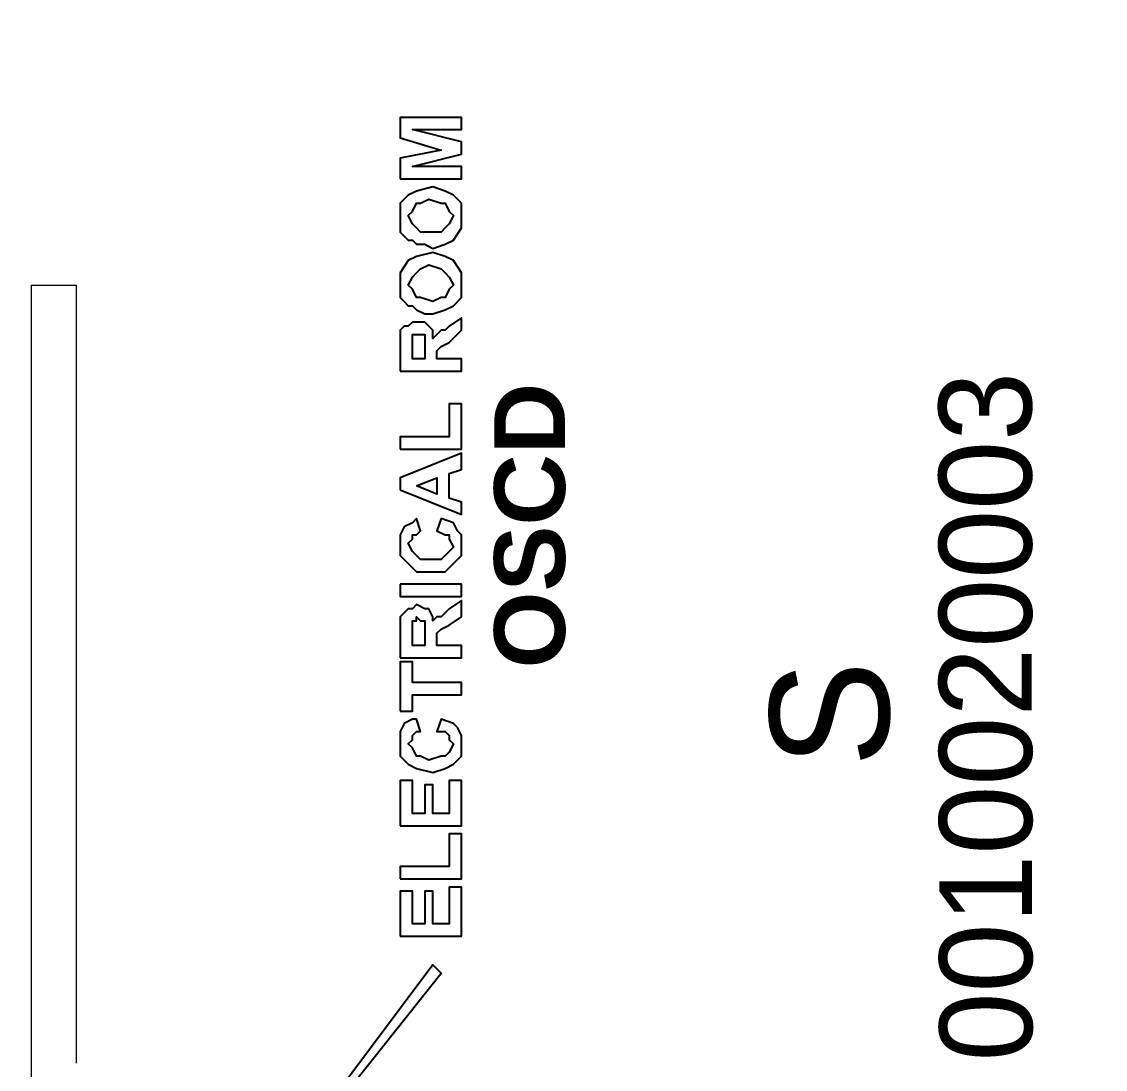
# Model space of a CAD drawing. Header units: inches. Extents: x -3.21 to 2.97, y -3.82 to 4.4.
# Drawn here: x -0.728 to -0.01, y 0.934 to 1.628 of the extents above; entities that cross this region are included whole.
import ezdxf
from ezdxf.enums import TextEntityAlignment as Align

# ---------------------------------------------------------------- set-up
doc = ezdxf.new("R2010")
doc.units = ezdxf.units.IN
doc.header["$MEASUREMENT"] = 0
doc.set_wipeout_variables(frame=1)
doc.layers.add('i-furn new', color=6, linetype='Continuous', lineweight=25)
doc.layers.add('Layer 1', color=7, linetype='Continuous')
doc.styles.add('10', font='arialbd.ttf', dxfattribs={"height": 1})
doc.styles.add('AAStandard', font='alfonso.shx')

# ---------------------------------------------------------------- blocks, each defined once
blk = doc.blocks.new('SIGA-PS')
blk.add_attdef('FWK_DEVICE_ADDRESSES', (-25.725, -15.781), '', height=7)
at = {"style": 'AAStandard', "flags": 1}
blk.add_attdef('FWK_DEVICE_TYPE', (-25.556, -23.976), '', height=7, dxfattribs=at)
blk.add_wipeout([(9.277, -0.349), (4.802, 7.401), (-4.147, 7.401), (-8.621, -0.349), (-4.147, -8.1), (4.802, -8.1)])
at = {"color": 7, "lineweight": 30, "flags": 4}
blk.add_attdef('SIGA-PS', text='', height=9, dxfattribs=at).set_placement((0.524, -5.002), align=Align.CENTER)

msp = doc.modelspace()

# ---------------------------------------------------------------- linework, layer by layer
at = {"layer": 'Layer 1', "color": 250, "lineweight": 5}
msp.add_open_spline([(-3.21338, 4.3998), (-3.21338, 4.3998), (2.9714, 4.3998), (2.9714, 4.3998), (2.9714, 4.3998), (2.9714, 4.3998), (2.9714, -3.81516), (2.9714, -3.81516), (2.9714, -3.81516), (2.9714, -3.81516), (-3.21338, -3.81516), (-3.21338, -3.81516), (-3.21338, -3.81516), (-3.21338, -3.81516), (-3.21338, 4.3998), (-3.21338, 4.3998)], degree=3, knots=[0, 0, 0, 0, 0.2, 0.2, 0.2, 0.2, 0.4, 0.4, 0.4, 0.4, 0.6, 0.6, 0.6, 0.6, 1, 1, 1, 1], dxfattribs=at)
msp.add_open_spline([(-3.21338, 4.3998), (-3.21338, 4.3998), (2.9714, 4.3998), (2.9714, 4.3998), (2.9714, 4.3998), (2.9714, 4.3998), (2.9714, -3.81516), (2.9714, -3.81516), (2.9714, -3.81516), (2.9714, -3.81516), (-3.21338, -3.81516), (-3.21338, -3.81516), (-3.21338, -3.81516), (-3.21338, -3.81516), (-3.21338, 4.3998), (-3.21338, 4.3998)], degree=3, knots=[0, 0, 0, 0, 0.2, 0.2, 0.2, 0.2, 0.4, 0.4, 0.4, 0.4, 0.6, 0.6, 0.6, 0.6, 1, 1, 1, 1], dxfattribs=at)
at = {"layer": 'Layer 1', "color": 250, "lineweight": 13}
msp.add_open_spline([(-2.76109, -2.92557), (-2.76109, -2.92557), (-2.76109, 3.50578), (-2.76109, 3.50578), (-2.76109, 3.50578), (-2.76109, 3.50578), (-1.46855, 3.50578), (-1.46855, 3.50578), (-1.46855, 3.50578), (-1.46855, 3.50578), (-1.46855, 4.36637), (-1.46855, 4.36637), (-1.46855, 4.36637), (-1.46855, 4.36637), (-0.69194, 4.36637), (-0.69194, 4.36637), (-0.69194, 4.36637), (-0.69194, 4.36637), (-0.69194, 3.50578), (-0.69194, 3.50578), (-0.69194, 3.50578), (-0.69194, 3.50578), (0.59789, 3.50578), (0.59789, 3.50578), (0.59789, 3.50578), (0.59789, 3.50578), (0.59789, 1.45068), (0.59789, 1.45068), (0.59789, 1.45068), (0.59789, 1.45068), (0.57617, 1.45883), (0.57617, 1.45883), (0.57617, 1.45883), (0.57617, 1.45883), (0.55444, 1.46426), (0.55444, 1.46426), (0.55444, 1.46426), (0.55444, 1.46426), (0.55444, 3.46234), (0.55444, 3.46234), (0.55444, 3.46234), (0.55444, 3.46234), (-0.69194, 3.46234), (-0.69194, 3.46234), (-0.69194, 3.46234), (-0.69194, 3.46234), (-0.7381, 3.46234), (-0.7381, 3.46234), (-0.7381, 3.46234), (-0.7381, 3.46234), (-0.85486, 3.46234), (-0.85486, 3.46234), (-0.85486, 3.46234), (-0.85486, 3.46234), (-0.85486, 3.48406), (-0.85486, 3.48406), (-0.85486, 3.48406), (-0.85486, 3.48406), (-0.7381, 3.48406), (-0.7381, 3.48406), (-0.7381, 3.48406), (-0.7381, 3.48406), (-0.7381, 3.50578), (-0.7381, 3.50578), (-0.7381, 3.50578), (-0.7381, 3.50578), (-0.7381, 4.32022), (-0.7381, 4.32022), (-0.7381, 4.32022), (-0.7381, 4.32022), (-1.4251, 4.32022), (-1.4251, 4.32022), (-1.4251, 4.32022), (-1.4251, 4.32022), (-1.4251, 3.50578), (-1.4251, 3.50578), (-1.4251, 3.50578), (-1.4251, 3.50578), (-1.4251, 3.48406), (-1.4251, 3.48406), (-1.4251, 3.48406), (-1.4251, 3.48406), (-1.30019, 3.48406), (-1.30019, 3.48406), (-1.30019, 3.48406), (-1.30019, 3.48406), (-1.30019, 3.46234), (-1.30019, 3.46234), (-1.30019, 3.46234), (-1.30019, 3.46234), (-1.4251, 3.46234), (-1.4251, 3.46234), (-1.4251, 3.46234), (-1.4251, 3.46234), (-1.46855, 3.46234), (-1.46855, 3.46234), (-1.46855, 3.46234), (-1.46855, 3.46234), (-2.71493, 3.46234), (-2.71493, 3.46234), (-2.71493, 3.46234), (-2.71493, 3.46234), (-2.71493, -2.87941), (-2.71493, -2.87941), (-2.71493, -2.87941), (-2.71493, -2.87941), (-1.54187, -2.87941), (-1.54187, -2.87941), (-1.54187, -2.87941), (-1.54187, -2.87941), (-1.30019, -2.87941), (-1.30019, -2.87941), (-1.30019, -2.87941), (-1.30019, -2.87941), (-1.30019, -2.90113), (-1.30019, -2.90113), (-1.30019, -2.90113), (-1.30019, -2.90113), (-1.4251, -2.90113), (-1.4251, -2.90113), (-1.4251, -2.90113), (-1.4251, -2.90113), (-1.4251, -2.92557), (-1.4251, -2.92557), (-1.4251, -2.92557), (-1.4251, -2.92557), (-1.4251, -3.74272), (-1.4251, -3.74272), (-1.4251, -3.74272), (-1.4251, -3.74272), (-0.7381, -3.74272), (-0.7381, -3.74272), (-0.7381, -3.74272), (-0.7381, -3.74272), (-0.7381, -2.92557), (-0.7381, -2.92557), (-0.7381, -2.92557), (-0.7381, -2.92557), (-0.7381, -2.90113), (-0.7381, -2.90113), (-0.7381, -2.90113), (-0.7381, -2.90113), (-0.86029, -2.90113), (-0.86029, -2.90113), (-0.86029, -2.90113), (-0.86029, -2.90113), (-0.86029, -2.87941), (-0.86029, -2.87941), (-0.86029, -2.87941), (-0.86029, -2.87941), (-0.7381, -2.87941), (-0.7381, -2.87941), (-0.7381, -2.87941), (-0.7381, -2.87941), (-0.69194, -2.87941), (-0.69194, -2.87941), (-0.69194, -2.87941), (-0.69194, -2.87941), (0.55444, -2.87941), (0.55444, -2.87941), (0.55444, -2.87941), (0.55444, -2.87941), (0.55444, 0.5005), (0.55444, 0.5005), (0.55444, 0.5005), (0.55444, 0.5005), (0.57617, 0.50593), (0.57617, 0.50593), (0.57617, 0.50593), (0.57617, 0.50593), (0.59789, 0.51136), (0.59789, 0.51136), (0.59789, 0.51136), (0.59789, 0.51136), (0.59789, -2.92557), (0.59789, -2.92557), (0.59789, -2.92557), (0.59789, -2.92557), (-0.69194, -2.92557), (-0.69194, -2.92557), (-0.69194, -2.92557), (-0.69194, -2.92557), (-0.69194, -3.78887), (-0.69194, -3.78887), (-0.69194, -3.78887), (-0.69194, -3.78887), (-1.47126, -3.78887), (-1.47126, -3.78887), (-1.47126, -3.78887), (-1.47126, -3.78887), (-1.47126, -2.92557), (-1.47126, -2.92557), (-1.47126, -2.92557), (-1.47126, -2.92557), (-2.76109, -2.92557), (-2.76109, -2.92557)], degree=3, knots=[0, 0, 0, 0, 0.02, 0.02, 0.02, 0.02, 0.04, 0.04, 0.04, 0.04, 0.06, 0.06, 0.06, 0.06, 0.08, 0.08, 0.08, 0.08, 0.1, 0.1, 0.1, 0.1, 0.12, 0.12, 0.12, 0.12, 0.14, 0.14, 0.14, 0.14, 0.16, 0.16, 0.16, 0.16, 0.18, 0.18, 0.18, 0.18, 0.2, 0.2, 0.2, 0.2, 0.22, 0.22, 0.22, 0.22, 0.24, 0.24, 0.24, 0.24, 0.26, 0.26, 0.26, 0.26, 0.28, 0.28, 0.28, 0.28, 0.3, 0.3, 0.3, 0.3, 0.32, 0.32, 0.32, 0.32, 0.34, 0.34, 0.34, 0.34, 0.36, 0.36, 0.36, 0.36, 0.38, 0.38, 0.38, 0.38, 0.4, 0.4, 0.4, 0.4, 0.42, 0.42, 0.42, 0.42, 0.44, 0.44, 0.44, 0.44, 0.46, 0.46, 0.46, 0.46, 0.48, 0.48, 0.48, 0.48, 0.5, 0.5, 0.5, 0.5, 0.52, 0.52, 0.52, 0.52, 0.54, 0.54, 0.54, 0.54, 0.56, 0.56, 0.56, 0.56, 0.58, 0.58, 0.58, 0.58, 0.6, 0.6, 0.6, 0.6, 0.62, 0.62, 0.62, 0.62, 0.64, 0.64, 0.64, 0.64, 0.66, 0.66, 0.66, 0.66, 0.68, 0.68, 0.68, 0.68, 0.7, 0.7, 0.7, 0.7, 0.72, 0.72, 0.72, 0.72, 0.74, 0.74, 0.74, 0.74, 0.76, 0.76, 0.76, 0.76, 0.78, 0.78, 0.78, 0.78, 0.8, 0.8, 0.8, 0.8, 0.82, 0.82, 0.82, 0.82, 0.84, 0.84, 0.84, 0.84, 0.86, 0.86, 0.86, 0.86, 0.88, 0.88, 0.88, 0.88, 0.9, 0.9, 0.9, 0.9, 0.92, 0.92, 0.92, 0.92, 0.94, 0.94, 0.94, 0.94, 0.96, 0.96, 0.96, 0.96, 1, 1, 1, 1], dxfattribs=at)
at = {"layer": 'Layer 1', "color": 250}
for points, knots in [([(-0.47736, 1.52402), (-0.47736, 1.52402), (-0.47736, 1.53759), (-0.47736, 1.53759), (-0.47736, 1.53759), (-0.47736, 1.53759), (-0.45021, 1.54302), (-0.45021, 1.54302), (-0.45021, 1.54302), (-0.45021, 1.54302), (-0.47736, 1.55117), (-0.47736, 1.55117), (-0.47736, 1.55117), (-0.47736, 1.55117), (-0.47736, 1.56474), (-0.47736, 1.56474), (-0.47736, 1.56474), (-0.47736, 1.56474), (-0.43663, 1.56474), (-0.43663, 1.56474), (-0.43663, 1.56474), (-0.43663, 1.56474), (-0.43663, 1.55659), (-0.43663, 1.55659), (-0.43663, 1.55659), (-0.43663, 1.55659), (-0.46922, 1.55659), (-0.46922, 1.55659), (-0.46922, 1.55659), (-0.46922, 1.55659), (-0.43663, 1.54845), (-0.43663, 1.54845), (-0.43663, 1.54845), (-0.43663, 1.54845), (-0.43663, 1.5403), (-0.43663, 1.5403), (-0.43663, 1.5403), (-0.43663, 1.5403), (-0.46922, 1.53216), (-0.46922, 1.53216), (-0.46922, 1.53216), (-0.46922, 1.53216), (-0.43663, 1.53216), (-0.43663, 1.53216), (-0.43663, 1.53216), (-0.43663, 1.53216), (-0.43663, 1.52402), (-0.43663, 1.52402), (-0.43663, 1.52402), (-0.43663, 1.52402), (-0.47736, 1.52402), (-0.47736, 1.52402)], [0, 0, 0, 0, 0.071429, 0.071429, 0.071429, 0.071429, 0.142857, 0.142857, 0.142857, 0.142857, 0.214286, 0.214286, 0.214286, 0.214286, 0.285714, 0.285714, 0.285714, 0.285714, 0.357143, 0.357143, 0.357143, 0.357143, 0.428571, 0.428571, 0.428571, 0.428571, 0.5, 0.5, 0.5, 0.5, 0.571429, 0.571429, 0.571429, 0.571429, 0.642857, 0.642857, 0.642857, 0.642857, 0.714286, 0.714286, 0.714286, 0.714286, 0.785714, 0.785714, 0.785714, 0.785714, 0.857143, 0.857143, 0.857143, 0.857143, 1, 1, 1, 1]), ([(-0.46107, 1.48058), (-0.46107, 1.48058), (-0.4665, 1.48058), (-0.4665, 1.48058), (-0.4665, 1.48058), (-0.4665, 1.48058), (-0.46922, 1.4833), (-0.46922, 1.4833), (-0.46922, 1.4833), (-0.46922, 1.4833), (-0.47193, 1.4833), (-0.47193, 1.4833), (-0.47193, 1.4833), (-0.47193, 1.4833), (-0.47465, 1.48601), (-0.47465, 1.48601), (-0.47465, 1.48601), (-0.47465, 1.48601), (-0.47736, 1.48872), (-0.47736, 1.48872), (-0.47736, 1.48872), (-0.47736, 1.48872), (-0.47736, 1.49415), (-0.47736, 1.49415), (-0.47736, 1.49415), (-0.47736, 1.49415), (-0.47736, 1.49958), (-0.47736, 1.49958), (-0.47736, 1.49958), (-0.47736, 1.49958), (-0.47736, 1.50773), (-0.47736, 1.50773), (-0.47736, 1.50773), (-0.47736, 1.50773), (-0.47193, 1.51316), (-0.47193, 1.51316), (-0.47193, 1.51316), (-0.47193, 1.51316), (-0.4665, 1.51587), (-0.4665, 1.51587), (-0.4665, 1.51587), (-0.4665, 1.51587), (-0.45564, 1.51859), (-0.45564, 1.51859), (-0.45564, 1.51859), (-0.45564, 1.51859), (-0.44749, 1.51587), (-0.44749, 1.51587), (-0.44749, 1.51587), (-0.44749, 1.51587), (-0.44206, 1.51316), (-0.44206, 1.51316), (-0.44206, 1.51316), (-0.44206, 1.51316), (-0.43663, 1.50773), (-0.43663, 1.50773), (-0.43663, 1.50773), (-0.43663, 1.50773), (-0.43663, 1.49958), (-0.43663, 1.49958), (-0.43663, 1.49958), (-0.43663, 1.49958), (-0.43663, 1.49144), (-0.43663, 1.49144), (-0.43663, 1.49144), (-0.43663, 1.49144), (-0.44206, 1.4833), (-0.44206, 1.4833), (-0.44206, 1.4833), (-0.44206, 1.4833), (-0.44749, 1.48058), (-0.44749, 1.48058), (-0.44749, 1.48058), (-0.44749, 1.48058), (-0.45564, 1.47787), (-0.45564, 1.47787), (-0.45564, 1.47787), (-0.45564, 1.47787), (-0.46107, 1.48058), (-0.46107, 1.48058)], [0, 0, 0, 0, 0.047619, 0.047619, 0.047619, 0.047619, 0.095238, 0.095238, 0.095238, 0.095238, 0.142857, 0.142857, 0.142857, 0.142857, 0.190476, 0.190476, 0.190476, 0.190476, 0.238095, 0.238095, 0.238095, 0.238095, 0.285714, 0.285714, 0.285714, 0.285714, 0.333333, 0.333333, 0.333333, 0.333333, 0.380952, 0.380952, 0.380952, 0.380952, 0.428571, 0.428571, 0.428571, 0.428571, 0.47619, 0.47619, 0.47619, 0.47619, 0.52381, 0.52381, 0.52381, 0.52381, 0.571429, 0.571429, 0.571429, 0.571429, 0.619048, 0.619048, 0.619048, 0.619048, 0.666667, 0.666667, 0.666667, 0.666667, 0.714286, 0.714286, 0.714286, 0.714286, 0.761905, 0.761905, 0.761905, 0.761905, 0.809524, 0.809524, 0.809524, 0.809524, 0.857143, 0.857143, 0.857143, 0.857143, 0.904762, 0.904762, 0.904762, 0.904762, 1, 1, 1, 1]), ([(-0.46922, 1.5023), (-0.46922, 1.5023), (-0.47193, 1.49958), (-0.47193, 1.49958), (-0.47193, 1.49958), (-0.47193, 1.49958), (-0.46922, 1.49415), (-0.46922, 1.49415), (-0.46922, 1.49415), (-0.46922, 1.49415), (-0.4665, 1.49144), (-0.4665, 1.49144), (-0.4665, 1.49144), (-0.4665, 1.49144), (-0.46378, 1.48872), (-0.46378, 1.48872), (-0.46378, 1.48872), (-0.46378, 1.48872), (-0.45564, 1.48872), (-0.45564, 1.48872), (-0.45564, 1.48872), (-0.45564, 1.48872), (-0.45021, 1.48872), (-0.45021, 1.48872), (-0.45021, 1.48872), (-0.45021, 1.48872), (-0.44749, 1.49144), (-0.44749, 1.49144), (-0.44749, 1.49144), (-0.44749, 1.49144), (-0.44478, 1.49415), (-0.44478, 1.49415), (-0.44478, 1.49415), (-0.44478, 1.49415), (-0.44206, 1.49958), (-0.44206, 1.49958), (-0.44206, 1.49958), (-0.44206, 1.49958), (-0.44478, 1.5023), (-0.44478, 1.5023), (-0.44478, 1.5023), (-0.44478, 1.5023), (-0.44749, 1.50773), (-0.44749, 1.50773), (-0.44749, 1.50773), (-0.44749, 1.50773), (-0.45021, 1.50773), (-0.45021, 1.50773), (-0.45021, 1.50773), (-0.45021, 1.50773), (-0.45835, 1.51044), (-0.45835, 1.51044), (-0.45835, 1.51044), (-0.45835, 1.51044), (-0.46378, 1.50773), (-0.46378, 1.50773), (-0.46378, 1.50773), (-0.46378, 1.50773), (-0.4665, 1.50773), (-0.4665, 1.50773), (-0.4665, 1.50773), (-0.4665, 1.50773), (-0.46922, 1.5023), (-0.46922, 1.5023)], [0, 0, 0, 0, 0.058824, 0.058824, 0.058824, 0.058824, 0.117647, 0.117647, 0.117647, 0.117647, 0.176471, 0.176471, 0.176471, 0.176471, 0.235294, 0.235294, 0.235294, 0.235294, 0.294118, 0.294118, 0.294118, 0.294118, 0.352941, 0.352941, 0.352941, 0.352941, 0.411765, 0.411765, 0.411765, 0.411765, 0.470588, 0.470588, 0.470588, 0.470588, 0.529412, 0.529412, 0.529412, 0.529412, 0.588235, 0.588235, 0.588235, 0.588235, 0.647059, 0.647059, 0.647059, 0.647059, 0.705882, 0.705882, 0.705882, 0.705882, 0.764706, 0.764706, 0.764706, 0.764706, 0.823529, 0.823529, 0.823529, 0.823529, 0.882353, 0.882353, 0.882353, 0.882353, 1, 1, 1, 1]), ([(-0.46107, 1.43443), (-0.46107, 1.43443), (-0.4665, 1.43714), (-0.4665, 1.43714), (-0.4665, 1.43714), (-0.4665, 1.43714), (-0.46922, 1.43986), (-0.46922, 1.43986), (-0.46922, 1.43986), (-0.46922, 1.43986), (-0.47193, 1.43986), (-0.47193, 1.43986), (-0.47193, 1.43986), (-0.47193, 1.43986), (-0.47465, 1.44257), (-0.47465, 1.44257), (-0.47465, 1.44257), (-0.47465, 1.44257), (-0.47736, 1.44529), (-0.47736, 1.44529), (-0.47736, 1.44529), (-0.47736, 1.44529), (-0.47736, 1.45072), (-0.47736, 1.45072), (-0.47736, 1.45072), (-0.47736, 1.45072), (-0.47736, 1.45343), (-0.47736, 1.45343), (-0.47736, 1.45343), (-0.47736, 1.45343), (-0.47736, 1.46157), (-0.47736, 1.46157), (-0.47736, 1.46157), (-0.47736, 1.46157), (-0.47193, 1.46972), (-0.47193, 1.46972), (-0.47193, 1.46972), (-0.47193, 1.46972), (-0.4665, 1.47243), (-0.4665, 1.47243), (-0.4665, 1.47243), (-0.4665, 1.47243), (-0.45564, 1.47515), (-0.45564, 1.47515), (-0.45564, 1.47515), (-0.45564, 1.47515), (-0.44749, 1.47243), (-0.44749, 1.47243), (-0.44749, 1.47243), (-0.44749, 1.47243), (-0.44206, 1.46972), (-0.44206, 1.46972), (-0.44206, 1.46972), (-0.44206, 1.46972), (-0.43663, 1.46157), (-0.43663, 1.46157), (-0.43663, 1.46157), (-0.43663, 1.46157), (-0.43663, 1.45343), (-0.43663, 1.45343), (-0.43663, 1.45343), (-0.43663, 1.45343), (-0.43663, 1.44529), (-0.43663, 1.44529), (-0.43663, 1.44529), (-0.43663, 1.44529), (-0.44206, 1.43986), (-0.44206, 1.43986), (-0.44206, 1.43986), (-0.44206, 1.43986), (-0.44749, 1.43714), (-0.44749, 1.43714), (-0.44749, 1.43714), (-0.44749, 1.43714), (-0.45564, 1.43443), (-0.45564, 1.43443), (-0.45564, 1.43443), (-0.45564, 1.43443), (-0.46107, 1.43443), (-0.46107, 1.43443)], [0, 0, 0, 0, 0.047619, 0.047619, 0.047619, 0.047619, 0.095238, 0.095238, 0.095238, 0.095238, 0.142857, 0.142857, 0.142857, 0.142857, 0.190476, 0.190476, 0.190476, 0.190476, 0.238095, 0.238095, 0.238095, 0.238095, 0.285714, 0.285714, 0.285714, 0.285714, 0.333333, 0.333333, 0.333333, 0.333333, 0.380952, 0.380952, 0.380952, 0.380952, 0.428571, 0.428571, 0.428571, 0.428571, 0.47619, 0.47619, 0.47619, 0.47619, 0.52381, 0.52381, 0.52381, 0.52381, 0.571429, 0.571429, 0.571429, 0.571429, 0.619048, 0.619048, 0.619048, 0.619048, 0.666667, 0.666667, 0.666667, 0.666667, 0.714286, 0.714286, 0.714286, 0.714286, 0.761905, 0.761905, 0.761905, 0.761905, 0.809524, 0.809524, 0.809524, 0.809524, 0.857143, 0.857143, 0.857143, 0.857143, 0.904762, 0.904762, 0.904762, 0.904762, 1, 1, 1, 1]), ([(-0.46378, 1.46429), (-0.46378, 1.46429), (-0.4665, 1.46157), (-0.4665, 1.46157), (-0.4665, 1.46157), (-0.4665, 1.46157), (-0.46922, 1.45886), (-0.46922, 1.45886), (-0.46922, 1.45886), (-0.46922, 1.45886), (-0.47193, 1.45343), (-0.47193, 1.45343), (-0.47193, 1.45343), (-0.47193, 1.45343), (-0.46922, 1.45072), (-0.46922, 1.45072), (-0.46922, 1.45072), (-0.46922, 1.45072), (-0.4665, 1.44529), (-0.4665, 1.44529), (-0.4665, 1.44529), (-0.4665, 1.44529), (-0.46378, 1.44529), (-0.46378, 1.44529), (-0.46378, 1.44529), (-0.46378, 1.44529), (-0.45564, 1.44257), (-0.45564, 1.44257), (-0.45564, 1.44257), (-0.45564, 1.44257), (-0.45021, 1.44529), (-0.45021, 1.44529), (-0.45021, 1.44529), (-0.45021, 1.44529), (-0.44749, 1.44529), (-0.44749, 1.44529), (-0.44749, 1.44529), (-0.44749, 1.44529), (-0.44478, 1.45072), (-0.44478, 1.45072), (-0.44478, 1.45072), (-0.44478, 1.45072), (-0.44206, 1.45343), (-0.44206, 1.45343), (-0.44206, 1.45343), (-0.44206, 1.45343), (-0.44478, 1.45886), (-0.44478, 1.45886), (-0.44478, 1.45886), (-0.44478, 1.45886), (-0.44749, 1.46157), (-0.44749, 1.46157), (-0.44749, 1.46157), (-0.44749, 1.46157), (-0.45021, 1.46429), (-0.45021, 1.46429), (-0.45021, 1.46429), (-0.45021, 1.46429), (-0.45835, 1.467), (-0.45835, 1.467), (-0.45835, 1.467), (-0.45835, 1.467), (-0.46378, 1.46429), (-0.46378, 1.46429)], [0, 0, 0, 0, 0.058824, 0.058824, 0.058824, 0.058824, 0.117647, 0.117647, 0.117647, 0.117647, 0.176471, 0.176471, 0.176471, 0.176471, 0.235294, 0.235294, 0.235294, 0.235294, 0.294118, 0.294118, 0.294118, 0.294118, 0.352941, 0.352941, 0.352941, 0.352941, 0.411765, 0.411765, 0.411765, 0.411765, 0.470588, 0.470588, 0.470588, 0.470588, 0.529412, 0.529412, 0.529412, 0.529412, 0.588235, 0.588235, 0.588235, 0.588235, 0.647059, 0.647059, 0.647059, 0.647059, 0.705882, 0.705882, 0.705882, 0.705882, 0.764706, 0.764706, 0.764706, 0.764706, 0.823529, 0.823529, 0.823529, 0.823529, 0.882353, 0.882353, 0.882353, 0.882353, 1, 1, 1, 1]), ([(-0.47736, 1.39642), (-0.47736, 1.39642), (-0.47736, 1.41271), (-0.47736, 1.41271), (-0.47736, 1.41271), (-0.47736, 1.41271), (-0.47736, 1.41814), (-0.47736, 1.41814), (-0.47736, 1.41814), (-0.47736, 1.41814), (-0.47736, 1.42357), (-0.47736, 1.42357), (-0.47736, 1.42357), (-0.47736, 1.42357), (-0.47465, 1.42628), (-0.47465, 1.42628), (-0.47465, 1.42628), (-0.47465, 1.42628), (-0.47193, 1.42628), (-0.47193, 1.42628), (-0.47193, 1.42628), (-0.47193, 1.42628), (-0.46922, 1.429), (-0.46922, 1.429), (-0.46922, 1.429), (-0.46922, 1.429), (-0.4665, 1.429), (-0.4665, 1.429), (-0.4665, 1.429), (-0.4665, 1.429), (-0.46107, 1.429), (-0.46107, 1.429), (-0.46107, 1.429), (-0.46107, 1.429), (-0.45835, 1.42628), (-0.45835, 1.42628), (-0.45835, 1.42628), (-0.45835, 1.42628), (-0.45564, 1.42357), (-0.45564, 1.42357), (-0.45564, 1.42357), (-0.45564, 1.42357), (-0.45564, 1.41814), (-0.45564, 1.41814), (-0.45564, 1.41814), (-0.45564, 1.41814), (-0.45292, 1.42085), (-0.45292, 1.42085), (-0.45292, 1.42085), (-0.45292, 1.42085), (-0.45021, 1.42357), (-0.45021, 1.42357), (-0.45021, 1.42357), (-0.45021, 1.42357), (-0.44749, 1.42357), (-0.44749, 1.42357), (-0.44749, 1.42357), (-0.44749, 1.42357), (-0.44478, 1.42628), (-0.44478, 1.42628), (-0.44478, 1.42628), (-0.44478, 1.42628), (-0.43663, 1.43171), (-0.43663, 1.43171), (-0.43663, 1.43171), (-0.43663, 1.43171), (-0.43663, 1.42357), (-0.43663, 1.42357), (-0.43663, 1.42357), (-0.43663, 1.42357), (-0.44478, 1.41543), (-0.44478, 1.41543), (-0.44478, 1.41543), (-0.44478, 1.41543), (-0.45021, 1.41271), (-0.45021, 1.41271), (-0.45021, 1.41271), (-0.45021, 1.41271), (-0.45292, 1.41), (-0.45292, 1.41), (-0.45292, 1.41), (-0.45292, 1.41), (-0.45292, 1.40728), (-0.45292, 1.40728), (-0.45292, 1.40728), (-0.45292, 1.40728), (-0.45292, 1.40456), (-0.45292, 1.40456), (-0.45292, 1.40456), (-0.45292, 1.40456), (-0.43663, 1.40456), (-0.43663, 1.40456), (-0.43663, 1.40456), (-0.43663, 1.40456), (-0.43663, 1.39642), (-0.43663, 1.39642), (-0.43663, 1.39642), (-0.43663, 1.39642), (-0.47736, 1.39642), (-0.47736, 1.39642)], [0, 0, 0, 0, 0.038462, 0.038462, 0.038462, 0.038462, 0.076923, 0.076923, 0.076923, 0.076923, 0.115385, 0.115385, 0.115385, 0.115385, 0.153846, 0.153846, 0.153846, 0.153846, 0.192308, 0.192308, 0.192308, 0.192308, 0.230769, 0.230769, 0.230769, 0.230769, 0.269231, 0.269231, 0.269231, 0.269231, 0.307692, 0.307692, 0.307692, 0.307692, 0.346154, 0.346154, 0.346154, 0.346154, 0.384615, 0.384615, 0.384615, 0.384615, 0.423077, 0.423077, 0.423077, 0.423077, 0.461538, 0.461538, 0.461538, 0.461538, 0.5, 0.5, 0.5, 0.5, 0.538462, 0.538462, 0.538462, 0.538462, 0.576923, 0.576923, 0.576923, 0.576923, 0.615385, 0.615385, 0.615385, 0.615385, 0.653846, 0.653846, 0.653846, 0.653846, 0.692308, 0.692308, 0.692308, 0.692308, 0.730769, 0.730769, 0.730769, 0.730769, 0.769231, 0.769231, 0.769231, 0.769231, 0.807692, 0.807692, 0.807692, 0.807692, 0.846154, 0.846154, 0.846154, 0.846154, 0.884615, 0.884615, 0.884615, 0.884615, 0.923077, 0.923077, 0.923077, 0.923077, 1, 1, 1, 1]), ([(-0.46922, 1.41814), (-0.46922, 1.41814), (-0.46922, 1.41543), (-0.46922, 1.41543), (-0.46922, 1.41543), (-0.46922, 1.41543), (-0.46922, 1.41), (-0.46922, 1.41), (-0.46922, 1.41), (-0.46922, 1.41), (-0.46922, 1.40456), (-0.46922, 1.40456), (-0.46922, 1.40456), (-0.46922, 1.40456), (-0.46107, 1.40456), (-0.46107, 1.40456), (-0.46107, 1.40456), (-0.46107, 1.40456), (-0.46107, 1.41), (-0.46107, 1.41), (-0.46107, 1.41), (-0.46107, 1.41), (-0.46107, 1.41543), (-0.46107, 1.41543), (-0.46107, 1.41543), (-0.46107, 1.41543), (-0.46107, 1.41814), (-0.46107, 1.41814), (-0.46107, 1.41814), (-0.46107, 1.41814), (-0.46107, 1.42085), (-0.46107, 1.42085), (-0.46107, 1.42085), (-0.46107, 1.42085), (-0.46378, 1.42085), (-0.46378, 1.42085), (-0.46378, 1.42085), (-0.46378, 1.42085), (-0.4665, 1.42085), (-0.4665, 1.42085), (-0.4665, 1.42085), (-0.4665, 1.42085), (-0.46922, 1.42085), (-0.46922, 1.42085), (-0.46922, 1.42085), (-0.46922, 1.42085), (-0.46922, 1.41814), (-0.46922, 1.41814)], [0, 0, 0, 0, 0.076923, 0.076923, 0.076923, 0.076923, 0.153846, 0.153846, 0.153846, 0.153846, 0.230769, 0.230769, 0.230769, 0.230769, 0.307692, 0.307692, 0.307692, 0.307692, 0.384615, 0.384615, 0.384615, 0.384615, 0.461538, 0.461538, 0.461538, 0.461538, 0.538462, 0.538462, 0.538462, 0.538462, 0.615385, 0.615385, 0.615385, 0.615385, 0.692308, 0.692308, 0.692308, 0.692308, 0.769231, 0.769231, 0.769231, 0.769231, 0.846154, 0.846154, 0.846154, 0.846154, 1, 1, 1, 1]), ([(-0.47736, 1.34484), (-0.47736, 1.34484), (-0.47736, 1.35298), (-0.47736, 1.35298), (-0.47736, 1.35298), (-0.47736, 1.35298), (-0.44478, 1.35298), (-0.44478, 1.35298), (-0.44478, 1.35298), (-0.44478, 1.35298), (-0.44478, 1.3747), (-0.44478, 1.3747), (-0.44478, 1.3747), (-0.44478, 1.3747), (-0.43663, 1.3747), (-0.43663, 1.3747), (-0.43663, 1.3747), (-0.43663, 1.3747), (-0.43663, 1.34484), (-0.43663, 1.34484), (-0.43663, 1.34484), (-0.43663, 1.34484), (-0.47736, 1.34484), (-0.47736, 1.34484)], [0, 0, 0, 0, 0.142857, 0.142857, 0.142857, 0.142857, 0.285714, 0.285714, 0.285714, 0.285714, 0.428571, 0.428571, 0.428571, 0.428571, 0.571429, 0.571429, 0.571429, 0.571429, 0.714286, 0.714286, 0.714286, 0.714286, 1, 1, 1, 1]), ([(-0.47736, 1.31769), (-0.47736, 1.31769), (-0.47736, 1.32583), (-0.47736, 1.32583), (-0.47736, 1.32583), (-0.47736, 1.32583), (-0.43663, 1.34213), (-0.43663, 1.34213), (-0.43663, 1.34213), (-0.43663, 1.34213), (-0.43663, 1.33126), (-0.43663, 1.33126), (-0.43663, 1.33126), (-0.43663, 1.33126), (-0.44478, 1.32855), (-0.44478, 1.32855), (-0.44478, 1.32855), (-0.44478, 1.32855), (-0.44478, 1.31226), (-0.44478, 1.31226), (-0.44478, 1.31226), (-0.44478, 1.31226), (-0.43663, 1.30955), (-0.43663, 1.30955), (-0.43663, 1.30955), (-0.43663, 1.30955), (-0.43663, 1.3014), (-0.43663, 1.3014), (-0.43663, 1.3014), (-0.43663, 1.3014), (-0.47736, 1.31769), (-0.47736, 1.31769)], [0, 0, 0, 0, 0.111111, 0.111111, 0.111111, 0.111111, 0.222222, 0.222222, 0.222222, 0.222222, 0.333333, 0.333333, 0.333333, 0.333333, 0.444444, 0.444444, 0.444444, 0.444444, 0.555556, 0.555556, 0.555556, 0.555556, 0.666667, 0.666667, 0.666667, 0.666667, 0.777778, 0.777778, 0.777778, 0.777778, 1, 1, 1, 1]), ([(-0.4665, 1.32041), (-0.4665, 1.32041), (-0.45292, 1.31498), (-0.45292, 1.31498), (-0.45292, 1.31498), (-0.45292, 1.31498), (-0.45292, 1.32583), (-0.45292, 1.32583), (-0.45292, 1.32583), (-0.45292, 1.32583), (-0.4665, 1.32041), (-0.4665, 1.32041)], [0, 0, 0, 0, 0.25, 0.25, 0.25, 0.25, 0.5, 0.5, 0.5, 0.5, 1, 1, 1, 1]), ([(-0.45564, 1.26339), (-0.45564, 1.26339), (-0.4665, 1.26339), (-0.4665, 1.26339), (-0.4665, 1.26339), (-0.4665, 1.26339), (-0.47193, 1.26883), (-0.47193, 1.26883), (-0.47193, 1.26883), (-0.47193, 1.26883), (-0.47736, 1.27426), (-0.47736, 1.27426), (-0.47736, 1.27426), (-0.47736, 1.27426), (-0.47736, 1.2824), (-0.47736, 1.2824), (-0.47736, 1.2824), (-0.47736, 1.2824), (-0.47736, 1.28783), (-0.47736, 1.28783), (-0.47736, 1.28783), (-0.47736, 1.28783), (-0.47465, 1.29326), (-0.47465, 1.29326), (-0.47465, 1.29326), (-0.47465, 1.29326), (-0.46922, 1.29597), (-0.46922, 1.29597), (-0.46922, 1.29597), (-0.46922, 1.29597), (-0.4665, 1.29869), (-0.4665, 1.29869), (-0.4665, 1.29869), (-0.4665, 1.29869), (-0.46378, 1.29054), (-0.46378, 1.29054), (-0.46378, 1.29054), (-0.46378, 1.29054), (-0.4665, 1.28783), (-0.4665, 1.28783), (-0.4665, 1.28783), (-0.4665, 1.28783), (-0.46922, 1.28783), (-0.46922, 1.28783), (-0.46922, 1.28783), (-0.46922, 1.28783), (-0.46922, 1.28511), (-0.46922, 1.28511), (-0.46922, 1.28511), (-0.46922, 1.28511), (-0.47193, 1.2824), (-0.47193, 1.2824), (-0.47193, 1.2824), (-0.47193, 1.2824), (-0.46922, 1.27697), (-0.46922, 1.27697), (-0.46922, 1.27697), (-0.46922, 1.27697), (-0.4665, 1.27426), (-0.4665, 1.27426), (-0.4665, 1.27426), (-0.4665, 1.27426), (-0.46378, 1.27154), (-0.46378, 1.27154), (-0.46378, 1.27154), (-0.46378, 1.27154), (-0.45835, 1.27154), (-0.45835, 1.27154), (-0.45835, 1.27154), (-0.45835, 1.27154), (-0.45021, 1.27154), (-0.45021, 1.27154), (-0.45021, 1.27154), (-0.45021, 1.27154), (-0.44749, 1.27426), (-0.44749, 1.27426), (-0.44749, 1.27426), (-0.44749, 1.27426), (-0.44478, 1.27697), (-0.44478, 1.27697), (-0.44478, 1.27697), (-0.44478, 1.27697), (-0.44206, 1.27969), (-0.44206, 1.27969), (-0.44206, 1.27969), (-0.44206, 1.27969), (-0.44478, 1.28511), (-0.44478, 1.28511), (-0.44478, 1.28511), (-0.44478, 1.28511), (-0.44478, 1.28783), (-0.44478, 1.28783), (-0.44478, 1.28783), (-0.44478, 1.28783), (-0.44749, 1.28783), (-0.44749, 1.28783), (-0.44749, 1.28783), (-0.44749, 1.28783), (-0.45292, 1.29054), (-0.45292, 1.29054), (-0.45292, 1.29054), (-0.45292, 1.29054), (-0.45021, 1.29869), (-0.45021, 1.29869), (-0.45021, 1.29869), (-0.45021, 1.29869), (-0.44206, 1.29597), (-0.44206, 1.29597), (-0.44206, 1.29597), (-0.44206, 1.29597), (-0.43935, 1.29054), (-0.43935, 1.29054), (-0.43935, 1.29054), (-0.43935, 1.29054), (-0.43663, 1.28783), (-0.43663, 1.28783), (-0.43663, 1.28783), (-0.43663, 1.28783), (-0.43663, 1.2824), (-0.43663, 1.2824), (-0.43663, 1.2824), (-0.43663, 1.2824), (-0.43663, 1.27426), (-0.43663, 1.27426), (-0.43663, 1.27426), (-0.43663, 1.27426), (-0.44206, 1.26883), (-0.44206, 1.26883), (-0.44206, 1.26883), (-0.44206, 1.26883), (-0.44749, 1.26339), (-0.44749, 1.26339), (-0.44749, 1.26339), (-0.44749, 1.26339), (-0.45564, 1.26339), (-0.45564, 1.26339)], [0, 0, 0, 0, 0.028571, 0.028571, 0.028571, 0.028571, 0.057143, 0.057143, 0.057143, 0.057143, 0.085714, 0.085714, 0.085714, 0.085714, 0.114286, 0.114286, 0.114286, 0.114286, 0.142857, 0.142857, 0.142857, 0.142857, 0.171429, 0.171429, 0.171429, 0.171429, 0.2, 0.2, 0.2, 0.2, 0.228571, 0.228571, 0.228571, 0.228571, 0.257143, 0.257143, 0.257143, 0.257143, 0.285714, 0.285714, 0.285714, 0.285714, 0.314286, 0.314286, 0.314286, 0.314286, 0.342857, 0.342857, 0.342857, 0.342857, 0.371429, 0.371429, 0.371429, 0.371429, 0.4, 0.4, 0.4, 0.4, 0.428571, 0.428571, 0.428571, 0.428571, 0.457143, 0.457143, 0.457143, 0.457143, 0.485714, 0.485714, 0.485714, 0.485714, 0.514286, 0.514286, 0.514286, 0.514286, 0.542857, 0.542857, 0.542857, 0.542857, 0.571429, 0.571429, 0.571429, 0.571429, 0.6, 0.6, 0.6, 0.6, 0.628571, 0.628571, 0.628571, 0.628571, 0.657143, 0.657143, 0.657143, 0.657143, 0.685714, 0.685714, 0.685714, 0.685714, 0.714286, 0.714286, 0.714286, 0.714286, 0.742857, 0.742857, 0.742857, 0.742857, 0.771429, 0.771429, 0.771429, 0.771429, 0.8, 0.8, 0.8, 0.8, 0.828571, 0.828571, 0.828571, 0.828571, 0.857143, 0.857143, 0.857143, 0.857143, 0.885714, 0.885714, 0.885714, 0.885714, 0.914286, 0.914286, 0.914286, 0.914286, 0.942857, 0.942857, 0.942857, 0.942857, 1, 1, 1, 1]), ([(-0.47736, 1.25525), (-0.47736, 1.25525), (-0.43663, 1.25525), (-0.43663, 1.25525), (-0.43663, 1.25525), (-0.43663, 1.25525), (-0.43663, 1.24711), (-0.43663, 1.24711), (-0.43663, 1.24711), (-0.43663, 1.24711), (-0.47736, 1.24711), (-0.47736, 1.24711), (-0.47736, 1.24711), (-0.47736, 1.24711), (-0.47736, 1.25525), (-0.47736, 1.25525)], [0, 0, 0, 0, 0.2, 0.2, 0.2, 0.2, 0.4, 0.4, 0.4, 0.4, 0.6, 0.6, 0.6, 0.6, 1, 1, 1, 1]), ([(-0.47736, 1.20639), (-0.47736, 1.20639), (-0.47736, 1.22539), (-0.47736, 1.22539), (-0.47736, 1.22539), (-0.47736, 1.22539), (-0.47736, 1.23082), (-0.47736, 1.23082), (-0.47736, 1.23082), (-0.47736, 1.23082), (-0.47736, 1.23353), (-0.47736, 1.23353), (-0.47736, 1.23353), (-0.47736, 1.23353), (-0.47465, 1.23625), (-0.47465, 1.23625), (-0.47465, 1.23625), (-0.47465, 1.23625), (-0.47193, 1.23896), (-0.47193, 1.23896), (-0.47193, 1.23896), (-0.47193, 1.23896), (-0.46922, 1.23896), (-0.46922, 1.23896), (-0.46922, 1.23896), (-0.46922, 1.23896), (-0.4665, 1.24168), (-0.4665, 1.24168), (-0.4665, 1.24168), (-0.4665, 1.24168), (-0.46107, 1.23896), (-0.46107, 1.23896), (-0.46107, 1.23896), (-0.46107, 1.23896), (-0.45835, 1.23896), (-0.45835, 1.23896), (-0.45835, 1.23896), (-0.45835, 1.23896), (-0.45564, 1.23353), (-0.45564, 1.23353), (-0.45564, 1.23353), (-0.45564, 1.23353), (-0.45564, 1.23082), (-0.45564, 1.23082), (-0.45564, 1.23082), (-0.45564, 1.23082), (-0.45292, 1.23353), (-0.45292, 1.23353), (-0.45292, 1.23353), (-0.45292, 1.23353), (-0.45021, 1.23353), (-0.45021, 1.23353), (-0.45021, 1.23353), (-0.45021, 1.23353), (-0.44749, 1.23625), (-0.44749, 1.23625), (-0.44749, 1.23625), (-0.44749, 1.23625), (-0.44478, 1.23896), (-0.44478, 1.23896), (-0.44478, 1.23896), (-0.44478, 1.23896), (-0.43663, 1.24439), (-0.43663, 1.24439), (-0.43663, 1.24439), (-0.43663, 1.24439), (-0.43663, 1.23353), (-0.43663, 1.23353), (-0.43663, 1.23353), (-0.43663, 1.23353), (-0.44478, 1.2281), (-0.44478, 1.2281), (-0.44478, 1.2281), (-0.44478, 1.2281), (-0.45021, 1.22539), (-0.45021, 1.22539), (-0.45021, 1.22539), (-0.45021, 1.22539), (-0.45292, 1.22267), (-0.45292, 1.22267), (-0.45292, 1.22267), (-0.45292, 1.22267), (-0.45292, 1.21996), (-0.45292, 1.21996), (-0.45292, 1.21996), (-0.45292, 1.21996), (-0.45292, 1.21724), (-0.45292, 1.21724), (-0.45292, 1.21724), (-0.45292, 1.21724), (-0.45292, 1.21453), (-0.45292, 1.21453), (-0.45292, 1.21453), (-0.45292, 1.21453), (-0.43663, 1.21453), (-0.43663, 1.21453), (-0.43663, 1.21453), (-0.43663, 1.21453), (-0.43663, 1.20639), (-0.43663, 1.20639), (-0.43663, 1.20639), (-0.43663, 1.20639), (-0.47736, 1.20639), (-0.47736, 1.20639)], [0, 0, 0, 0, 0.037037, 0.037037, 0.037037, 0.037037, 0.074074, 0.074074, 0.074074, 0.074074, 0.111111, 0.111111, 0.111111, 0.111111, 0.148148, 0.148148, 0.148148, 0.148148, 0.185185, 0.185185, 0.185185, 0.185185, 0.222222, 0.222222, 0.222222, 0.222222, 0.259259, 0.259259, 0.259259, 0.259259, 0.296296, 0.296296, 0.296296, 0.296296, 0.333333, 0.333333, 0.333333, 0.333333, 0.37037, 0.37037, 0.37037, 0.37037, 0.407407, 0.407407, 0.407407, 0.407407, 0.444444, 0.444444, 0.444444, 0.444444, 0.481481, 0.481481, 0.481481, 0.481481, 0.518519, 0.518519, 0.518519, 0.518519, 0.555556, 0.555556, 0.555556, 0.555556, 0.592593, 0.592593, 0.592593, 0.592593, 0.62963, 0.62963, 0.62963, 0.62963, 0.666667, 0.666667, 0.666667, 0.666667, 0.703704, 0.703704, 0.703704, 0.703704, 0.740741, 0.740741, 0.740741, 0.740741, 0.777778, 0.777778, 0.777778, 0.777778, 0.814815, 0.814815, 0.814815, 0.814815, 0.851852, 0.851852, 0.851852, 0.851852, 0.888889, 0.888889, 0.888889, 0.888889, 0.925926, 0.925926, 0.925926, 0.925926, 1, 1, 1, 1]), ([(-0.46922, 1.2281), (-0.46922, 1.2281), (-0.46922, 1.22539), (-0.46922, 1.22539), (-0.46922, 1.22539), (-0.46922, 1.22539), (-0.46922, 1.22267), (-0.46922, 1.22267), (-0.46922, 1.22267), (-0.46922, 1.22267), (-0.46922, 1.21453), (-0.46922, 1.21453), (-0.46922, 1.21453), (-0.46922, 1.21453), (-0.46107, 1.21453), (-0.46107, 1.21453), (-0.46107, 1.21453), (-0.46107, 1.21453), (-0.46107, 1.22267), (-0.46107, 1.22267), (-0.46107, 1.22267), (-0.46107, 1.22267), (-0.46107, 1.22539), (-0.46107, 1.22539), (-0.46107, 1.22539), (-0.46107, 1.22539), (-0.46107, 1.2281), (-0.46107, 1.2281), (-0.46107, 1.2281), (-0.46107, 1.2281), (-0.46107, 1.23082), (-0.46107, 1.23082), (-0.46107, 1.23082), (-0.46107, 1.23082), (-0.46378, 1.23082), (-0.46378, 1.23082), (-0.46378, 1.23082), (-0.46378, 1.23082), (-0.4665, 1.23353), (-0.4665, 1.23353), (-0.4665, 1.23353), (-0.4665, 1.23353), (-0.4665, 1.23082), (-0.4665, 1.23082), (-0.4665, 1.23082), (-0.4665, 1.23082), (-0.46922, 1.23082), (-0.46922, 1.23082), (-0.46922, 1.23082), (-0.46922, 1.23082), (-0.46922, 1.2281), (-0.46922, 1.2281)], [0, 0, 0, 0, 0.071429, 0.071429, 0.071429, 0.071429, 0.142857, 0.142857, 0.142857, 0.142857, 0.214286, 0.214286, 0.214286, 0.214286, 0.285714, 0.285714, 0.285714, 0.285714, 0.357143, 0.357143, 0.357143, 0.357143, 0.428571, 0.428571, 0.428571, 0.428571, 0.5, 0.5, 0.5, 0.5, 0.571429, 0.571429, 0.571429, 0.571429, 0.642857, 0.642857, 0.642857, 0.642857, 0.714286, 0.714286, 0.714286, 0.714286, 0.785714, 0.785714, 0.785714, 0.785714, 0.857143, 0.857143, 0.857143, 0.857143, 1, 1, 1, 1]), ([(-0.47736, 1.17109), (-0.47736, 1.17109), (-0.47736, 1.20367), (-0.47736, 1.20367), (-0.47736, 1.20367), (-0.47736, 1.20367), (-0.46922, 1.20367), (-0.46922, 1.20367), (-0.46922, 1.20367), (-0.46922, 1.20367), (-0.46922, 1.19009), (-0.46922, 1.19009), (-0.46922, 1.19009), (-0.46922, 1.19009), (-0.43663, 1.19009), (-0.43663, 1.19009), (-0.43663, 1.19009), (-0.43663, 1.19009), (-0.43663, 1.18195), (-0.43663, 1.18195), (-0.43663, 1.18195), (-0.43663, 1.18195), (-0.46922, 1.18195), (-0.46922, 1.18195), (-0.46922, 1.18195), (-0.46922, 1.18195), (-0.46922, 1.17109), (-0.46922, 1.17109), (-0.46922, 1.17109), (-0.46922, 1.17109), (-0.47736, 1.17109), (-0.47736, 1.17109)], [0, 0, 0, 0, 0.111111, 0.111111, 0.111111, 0.111111, 0.222222, 0.222222, 0.222222, 0.222222, 0.333333, 0.333333, 0.333333, 0.333333, 0.444444, 0.444444, 0.444444, 0.444444, 0.555556, 0.555556, 0.555556, 0.555556, 0.666667, 0.666667, 0.666667, 0.666667, 0.777778, 0.777778, 0.777778, 0.777778, 1, 1, 1, 1]), ([(-0.4665, 1.13309), (-0.4665, 1.13309), (-0.47193, 1.1358), (-0.47193, 1.1358), (-0.47193, 1.1358), (-0.47193, 1.1358), (-0.47736, 1.14123), (-0.47736, 1.14123), (-0.47736, 1.14123), (-0.47736, 1.14123), (-0.47736, 1.14937), (-0.47736, 1.14937), (-0.47736, 1.14937), (-0.47736, 1.14937), (-0.47736, 1.15752), (-0.47736, 1.15752), (-0.47736, 1.15752), (-0.47736, 1.15752), (-0.47465, 1.16295), (-0.47465, 1.16295), (-0.47465, 1.16295), (-0.47465, 1.16295), (-0.46922, 1.16566), (-0.46922, 1.16566), (-0.46922, 1.16566), (-0.46922, 1.16566), (-0.4665, 1.16566), (-0.4665, 1.16566), (-0.4665, 1.16566), (-0.4665, 1.16566), (-0.46378, 1.15752), (-0.46378, 1.15752), (-0.46378, 1.15752), (-0.46378, 1.15752), (-0.4665, 1.15752), (-0.4665, 1.15752), (-0.4665, 1.15752), (-0.4665, 1.15752), (-0.46922, 1.1548), (-0.46922, 1.1548), (-0.46922, 1.1548), (-0.46922, 1.1548), (-0.46922, 1.15209), (-0.46922, 1.15209), (-0.46922, 1.15209), (-0.46922, 1.15209), (-0.47193, 1.14937), (-0.47193, 1.14937), (-0.47193, 1.14937), (-0.47193, 1.14937), (-0.46922, 1.14666), (-0.46922, 1.14666), (-0.46922, 1.14666), (-0.46922, 1.14666), (-0.4665, 1.14123), (-0.4665, 1.14123), (-0.4665, 1.14123), (-0.4665, 1.14123), (-0.46378, 1.14123), (-0.46378, 1.14123), (-0.46378, 1.14123), (-0.46378, 1.14123), (-0.45835, 1.13852), (-0.45835, 1.13852), (-0.45835, 1.13852), (-0.45835, 1.13852), (-0.45021, 1.14123), (-0.45021, 1.14123), (-0.45021, 1.14123), (-0.45021, 1.14123), (-0.44749, 1.14123), (-0.44749, 1.14123), (-0.44749, 1.14123), (-0.44749, 1.14123), (-0.44478, 1.14394), (-0.44478, 1.14394), (-0.44478, 1.14394), (-0.44478, 1.14394), (-0.44206, 1.14937), (-0.44206, 1.14937), (-0.44206, 1.14937), (-0.44206, 1.14937), (-0.44478, 1.15209), (-0.44478, 1.15209), (-0.44478, 1.15209), (-0.44478, 1.15209), (-0.44478, 1.1548), (-0.44478, 1.1548), (-0.44478, 1.1548), (-0.44478, 1.1548), (-0.44749, 1.15752), (-0.44749, 1.15752), (-0.44749, 1.15752), (-0.44749, 1.15752), (-0.45292, 1.15752), (-0.45292, 1.15752), (-0.45292, 1.15752), (-0.45292, 1.15752), (-0.45021, 1.16566), (-0.45021, 1.16566), (-0.45021, 1.16566), (-0.45021, 1.16566), (-0.44206, 1.16295), (-0.44206, 1.16295), (-0.44206, 1.16295), (-0.44206, 1.16295), (-0.43935, 1.16023), (-0.43935, 1.16023), (-0.43935, 1.16023), (-0.43935, 1.16023), (-0.43663, 1.1548), (-0.43663, 1.1548), (-0.43663, 1.1548), (-0.43663, 1.1548), (-0.43663, 1.14937), (-0.43663, 1.14937), (-0.43663, 1.14937), (-0.43663, 1.14937), (-0.43663, 1.14123), (-0.43663, 1.14123), (-0.43663, 1.14123), (-0.43663, 1.14123), (-0.44206, 1.1358), (-0.44206, 1.1358), (-0.44206, 1.1358), (-0.44206, 1.1358), (-0.44749, 1.13309), (-0.44749, 1.13309), (-0.44749, 1.13309), (-0.44749, 1.13309), (-0.45564, 1.13037), (-0.45564, 1.13037), (-0.45564, 1.13037), (-0.45564, 1.13037), (-0.4665, 1.13309), (-0.4665, 1.13309)], [0, 0, 0, 0, 0.028571, 0.028571, 0.028571, 0.028571, 0.057143, 0.057143, 0.057143, 0.057143, 0.085714, 0.085714, 0.085714, 0.085714, 0.114286, 0.114286, 0.114286, 0.114286, 0.142857, 0.142857, 0.142857, 0.142857, 0.171429, 0.171429, 0.171429, 0.171429, 0.2, 0.2, 0.2, 0.2, 0.228571, 0.228571, 0.228571, 0.228571, 0.257143, 0.257143, 0.257143, 0.257143, 0.285714, 0.285714, 0.285714, 0.285714, 0.314286, 0.314286, 0.314286, 0.314286, 0.342857, 0.342857, 0.342857, 0.342857, 0.371429, 0.371429, 0.371429, 0.371429, 0.4, 0.4, 0.4, 0.4, 0.428571, 0.428571, 0.428571, 0.428571, 0.457143, 0.457143, 0.457143, 0.457143, 0.485714, 0.485714, 0.485714, 0.485714, 0.514286, 0.514286, 0.514286, 0.514286, 0.542857, 0.542857, 0.542857, 0.542857, 0.571429, 0.571429, 0.571429, 0.571429, 0.6, 0.6, 0.6, 0.6, 0.628571, 0.628571, 0.628571, 0.628571, 0.657143, 0.657143, 0.657143, 0.657143, 0.685714, 0.685714, 0.685714, 0.685714, 0.714286, 0.714286, 0.714286, 0.714286, 0.742857, 0.742857, 0.742857, 0.742857, 0.771429, 0.771429, 0.771429, 0.771429, 0.8, 0.8, 0.8, 0.8, 0.828571, 0.828571, 0.828571, 0.828571, 0.857143, 0.857143, 0.857143, 0.857143, 0.885714, 0.885714, 0.885714, 0.885714, 0.914286, 0.914286, 0.914286, 0.914286, 0.942857, 0.942857, 0.942857, 0.942857, 1, 1, 1, 1]), ([(-0.47736, 1.09508), (-0.47736, 1.09508), (-0.47736, 1.12494), (-0.47736, 1.12494), (-0.47736, 1.12494), (-0.47736, 1.12494), (-0.46922, 1.12494), (-0.46922, 1.12494), (-0.46922, 1.12494), (-0.46922, 1.12494), (-0.46922, 1.10322), (-0.46922, 1.10322), (-0.46922, 1.10322), (-0.46922, 1.10322), (-0.46107, 1.10322), (-0.46107, 1.10322), (-0.46107, 1.10322), (-0.46107, 1.10322), (-0.46107, 1.12222), (-0.46107, 1.12222), (-0.46107, 1.12222), (-0.46107, 1.12222), (-0.45564, 1.12222), (-0.45564, 1.12222), (-0.45564, 1.12222), (-0.45564, 1.12222), (-0.45564, 1.10322), (-0.45564, 1.10322), (-0.45564, 1.10322), (-0.45564, 1.10322), (-0.44478, 1.10322), (-0.44478, 1.10322), (-0.44478, 1.10322), (-0.44478, 1.10322), (-0.44478, 1.12494), (-0.44478, 1.12494), (-0.44478, 1.12494), (-0.44478, 1.12494), (-0.43663, 1.12494), (-0.43663, 1.12494), (-0.43663, 1.12494), (-0.43663, 1.12494), (-0.43663, 1.09508), (-0.43663, 1.09508), (-0.43663, 1.09508), (-0.43663, 1.09508), (-0.47736, 1.09508), (-0.47736, 1.09508)], [0, 0, 0, 0, 0.076923, 0.076923, 0.076923, 0.076923, 0.153846, 0.153846, 0.153846, 0.153846, 0.230769, 0.230769, 0.230769, 0.230769, 0.307692, 0.307692, 0.307692, 0.307692, 0.384615, 0.384615, 0.384615, 0.384615, 0.461538, 0.461538, 0.461538, 0.461538, 0.538462, 0.538462, 0.538462, 0.538462, 0.615385, 0.615385, 0.615385, 0.615385, 0.692308, 0.692308, 0.692308, 0.692308, 0.769231, 0.769231, 0.769231, 0.769231, 0.846154, 0.846154, 0.846154, 0.846154, 1, 1, 1, 1]), ([(-0.47736, 1.05979), (-0.47736, 1.05979), (-0.47736, 1.06793), (-0.47736, 1.06793), (-0.47736, 1.06793), (-0.47736, 1.06793), (-0.44478, 1.06793), (-0.44478, 1.06793), (-0.44478, 1.06793), (-0.44478, 1.06793), (-0.44478, 1.08965), (-0.44478, 1.08965), (-0.44478, 1.08965), (-0.44478, 1.08965), (-0.43663, 1.08965), (-0.43663, 1.08965), (-0.43663, 1.08965), (-0.43663, 1.08965), (-0.43663, 1.05979), (-0.43663, 1.05979), (-0.43663, 1.05979), (-0.43663, 1.05979), (-0.47736, 1.05979), (-0.47736, 1.05979)], [0, 0, 0, 0, 0.142857, 0.142857, 0.142857, 0.142857, 0.285714, 0.285714, 0.285714, 0.285714, 0.428571, 0.428571, 0.428571, 0.428571, 0.571429, 0.571429, 0.571429, 0.571429, 0.714286, 0.714286, 0.714286, 0.714286, 1, 1, 1, 1]), ([(-0.47736, 1.02178), (-0.47736, 1.02178), (-0.47736, 1.05164), (-0.47736, 1.05164), (-0.47736, 1.05164), (-0.47736, 1.05164), (-0.46922, 1.05164), (-0.46922, 1.05164), (-0.46922, 1.05164), (-0.46922, 1.05164), (-0.46922, 1.02993), (-0.46922, 1.02993), (-0.46922, 1.02993), (-0.46922, 1.02993), (-0.46107, 1.02993), (-0.46107, 1.02993), (-0.46107, 1.02993), (-0.46107, 1.02993), (-0.46107, 1.05164), (-0.46107, 1.05164), (-0.46107, 1.05164), (-0.46107, 1.05164), (-0.45564, 1.05164), (-0.45564, 1.05164), (-0.45564, 1.05164), (-0.45564, 1.05164), (-0.45564, 1.02993), (-0.45564, 1.02993), (-0.45564, 1.02993), (-0.45564, 1.02993), (-0.44478, 1.02993), (-0.44478, 1.02993), (-0.44478, 1.02993), (-0.44478, 1.02993), (-0.44478, 1.05436), (-0.44478, 1.05436), (-0.44478, 1.05436), (-0.44478, 1.05436), (-0.43663, 1.05436), (-0.43663, 1.05436), (-0.43663, 1.05436), (-0.43663, 1.05436), (-0.43663, 1.02178), (-0.43663, 1.02178), (-0.43663, 1.02178), (-0.43663, 1.02178), (-0.47736, 1.02178), (-0.47736, 1.02178)], [0, 0, 0, 0, 0.076923, 0.076923, 0.076923, 0.076923, 0.153846, 0.153846, 0.153846, 0.153846, 0.230769, 0.230769, 0.230769, 0.230769, 0.307692, 0.307692, 0.307692, 0.307692, 0.384615, 0.384615, 0.384615, 0.384615, 0.461538, 0.461538, 0.461538, 0.461538, 0.538462, 0.538462, 0.538462, 0.538462, 0.615385, 0.615385, 0.615385, 0.615385, 0.692308, 0.692308, 0.692308, 0.692308, 0.769231, 0.769231, 0.769231, 0.769231, 0.846154, 0.846154, 0.846154, 0.846154, 1, 1, 1, 1]), ([(-0.5371, 0.89419), (-0.5371, 0.89419), (-0.45564, 1.00278), (-0.45564, 1.00278), (-0.45564, 1.00278), (-0.45564, 1.00278), (-0.45021, 0.99735), (-0.45021, 0.99735), (-0.45021, 0.99735), (-0.45021, 0.99735), (-0.53439, 0.89147), (-0.53439, 0.89147), (-0.53439, 0.89147), (-0.53439, 0.89147), (-0.5371, 0.89419), (-0.5371, 0.89419)], [0, 0, 0, 0, 0.2, 0.2, 0.2, 0.2, 0.4, 0.4, 0.4, 0.4, 0.6, 0.6, 0.6, 0.6, 1, 1, 1, 1])]:
    msp.add_open_spline(points, degree=3, knots=knots, dxfattribs=at)
at = {"layer": 'Layer 1', "color": 250, "lineweight": 13}
for points in [[(-0.72176, 1.45343), (-0.72176, 1.45343), (-0.69189, 1.45343), (-0.69189, 1.45343)], [(-0.72176, -0.86501), (-0.72176, -0.86501), (-0.72176, 1.45343), (-0.72176, 1.45343)], [(-0.69189, 0.93761), (-0.69189, 0.93761), (-0.69189, 1.45343), (-0.69189, 1.45343)]]:
    msp.add_open_spline(points, degree=3, dxfattribs=at)

# ---------------------------------------------------------------- texts
at = {"layer": 'Layer 1', "color": 250, "style": '10'}
msp.add_text('OSCD', height=0.046922, rotation=90, dxfattribs=at).set_placement((-0.36809, 1.19937))

# ---------------------------------------------------------------- next in the draw order: block references
at = {"layer": 'i-furn new'}
ref = msp.add_blockref('SIGA-PS', (-0.19713, 1.16455), dxfattribs=dict(at, xscale=0.008781865588682434, yscale=0.008781865588682434, zscale=0.008781865588682434, rotation=90.07006534759563))
ref.add_attrib('SIGA-PS', 'S', dxfattribs={"layer": '0', "color": 7, "lineweight": 30, "height": 0.07904, "rotation": 90.07007}).set_placement((-0.15321, 1.16921), align=Align.CENTER)
ref.add_attrib('FWK_DEVICE_ADDRESSES', '0010020003', (-0.05826, 0.93881), dxfattribs={"layer": '0', "height": 0.061473, "rotation": 90.07007})

doc.saveas('drawing.dxf')
